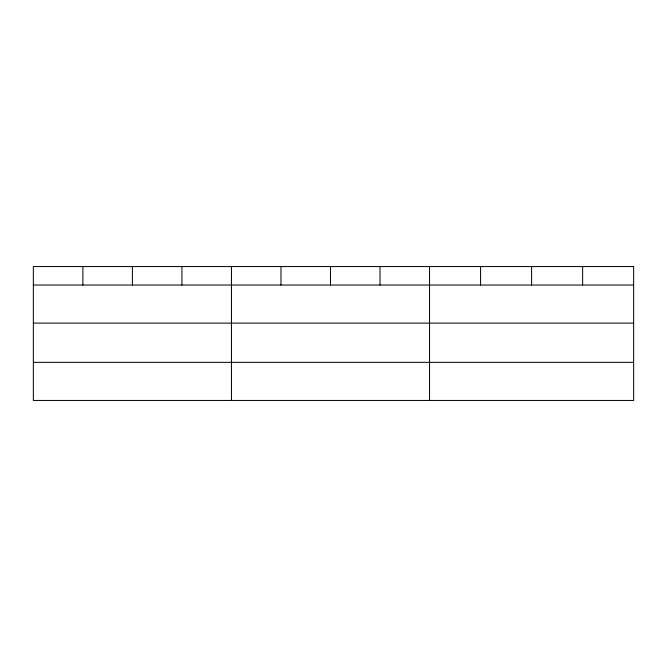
<?xml version="1.0" encoding="UTF-8"?>
<svg xmlns="http://www.w3.org/2000/svg" width="667" height="667" viewBox="0 0 667 667"><rect width="100%" height="100%" fill="white"/><g stroke="black" fill="none" stroke-linecap="round" stroke-linejoin="round"><path stroke-width="1" d="M33.35 285.034L633.65 285.034M33.35 323.12L633.65 323.12M33.35 362.356L633.65 362.356M582.625 266.55L582.625 285.034M531.599 266.55L531.599 285.034M480.573 266.55L480.573 285.034M429.548 266.55L429.548 400.45M380.023 266.55L380.023 285.034M330.498 266.55L330.498 285.034M280.974 266.55L280.974 285.034M231.449 266.55L231.449 400.45M181.924 266.55L181.924 285.034M132.4 266.55L132.4 285.034M82.875 266.55L82.875 285.034M633.65 266.55L33.35 266.55L33.35 400.45L633.65 400.45L633.65 266.55"/></g></svg>
